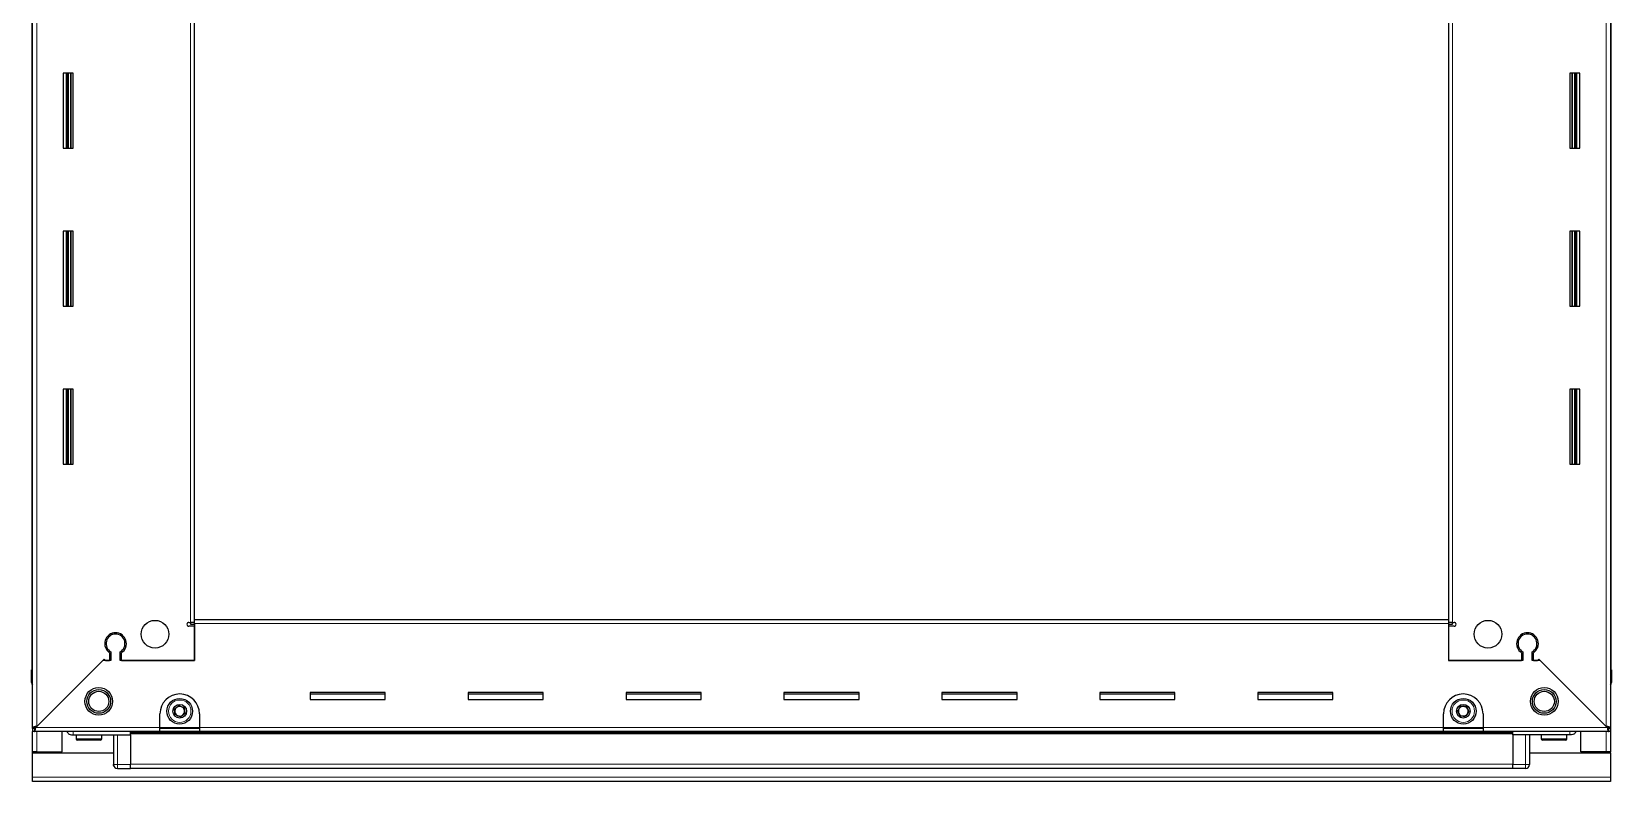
# Model space of a CAD drawing. Header units: millimetres. Extents: x 799 to 4645, y -1014 to 2134.
# Drawn here: x 3769 to 4569, y 994 to 1374 of the extents above; entities that cross this region are included whole.
import ezdxf

# ---------------------------------------------------------------- set-up
doc = ezdxf.new("R2010")
doc.units = ezdxf.units.MM

msp = doc.modelspace()

# ---------------------------------------------------------------- linework, layer by layer
at = {"color": 7, "linetype": 'Continuous', "lineweight": 25}
for p, q in [((3769.56, 1021.68), (3769.56, 1966.18)), ((4568.56, 1966.18), (4568.56, 1021.68)), ((3769.21, 1936.93), (3769.21, 1050.93)), ((4568.91, 1050.93), (4568.91, 1936.93)), ((3851.56, 1076.43), (3851.56, 1911.43)), ((4486.56, 1911.43), (4486.56, 1076.43)), ((3790.06, 1352.93), (3785.06, 1352.93)), ((3785.06, 1352.93), (3785.06, 1314.93)), ((3787.21, 1314.93), (3787.21, 1352.93)), ((3789, 1314.93), (3789, 1352.93)), ((3789.04, 1314.93), (3789.04, 1352.93)), ((3790.06, 1314.93), (3790.06, 1352.93)), ((4548.06, 1352.93), (4548.06, 1314.93)), ((4553.06, 1352.93), (4548.06, 1352.93)), ((4549.08, 1352.93), (4549.08, 1314.93)), ((4549.12, 1352.93), (4549.12, 1314.93)), ((4550.91, 1352.93), (4550.91, 1314.93)), ((4553.06, 1314.93), (4553.06, 1352.93)), ((3785.06, 1314.93), (3790.06, 1314.93)), ((4548.06, 1314.93), (4553.06, 1314.93)), ((3790.06, 1272.93), (3785.06, 1272.93)), ((3785.06, 1272.93), (3785.06, 1234.93)), ((3787.21, 1234.93), (3787.21, 1272.93)), ((3789, 1234.93), (3789, 1272.93)), ((3789.04, 1234.93), (3789.04, 1272.93)), ((3790.06, 1234.93), (3790.06, 1272.93)), ((4548.06, 1272.93), (4548.06, 1234.93)), ((4553.06, 1272.93), (4548.06, 1272.93)), ((4549.08, 1272.93), (4549.08, 1234.93)), ((4549.12, 1272.93), (4549.12, 1234.93)), ((4550.91, 1272.93), (4550.91, 1234.93)), ((4553.06, 1234.93), (4553.06, 1272.93)), ((3785.06, 1234.93), (3790.06, 1234.93)), ((4548.06, 1234.93), (4553.06, 1234.93)), ((3790.06, 1192.93), (3785.06, 1192.93)), ((3785.06, 1192.93), (3785.06, 1154.93)), ((3787.21, 1154.93), (3787.21, 1192.93)), ((3789, 1154.93), (3789, 1192.93)), ((3789.04, 1154.93), (3789.04, 1192.93)), ((3790.06, 1154.93), (3790.06, 1192.93)), ((4548.06, 1192.93), (4548.06, 1154.93)), ((4553.06, 1192.93), (4548.06, 1192.93)), ((4549.08, 1192.93), (4549.08, 1154.93)), ((4549.12, 1192.93), (4549.12, 1154.93)), ((4550.91, 1192.93), (4550.91, 1154.93)), ((4553.06, 1154.93), (4553.06, 1192.93)), ((3785.06, 1154.93), (3790.06, 1154.93)), ((4548.06, 1154.93), (4553.06, 1154.93)), ((3848.71, 1074.93), (3849.46, 1074.93)), ((3851.56, 1072.93), (3848.71, 1072.93)), ((3851.56, 1074.93), (3849.46, 1074.93)), ((3849.56, 1074.93), (3849.56, 1073.93)), ((3849.56, 1073.93), (3851.56, 1073.93)), ((3851.56, 1076.43), (4486.56, 1076.43)), ((3851.56, 1074.33), (3851.56, 1076.43)), ((3851.56, 1074.33), (3851.56, 1055.68)), ((3851.56, 1055.68), (3851.56, 1072.93)), ((4486.56, 1076.43), (4486.56, 1074.33)), ((4488.66, 1074.93), (4486.56, 1074.93)), ((4486.56, 1074.33), (4486.56, 1055.68)), ((4486.56, 1073.93), (4488.56, 1073.93)), ((4486.56, 1072.93), (4486.56, 1055.68)), ((4489.41, 1072.93), (4486.56, 1072.93)), ((4488.56, 1073.93), (4488.56, 1074.93)), ((4488.66, 1074.93), (4489.41, 1074.93)), ((3809.56, 1069.31), (3809.56, 1068.55)), ((4528.56, 1069.31), (4528.56, 1068.55)), ((3771.66, 1022.28), (3805.76, 1056.38)), ((3805.76, 1056.38), (3806.46, 1055.68)), ((3808.56, 1059.57), (3808.56, 1055.68)), ((3809.26, 1059.97), (3809.26, 1055.68)), ((3813.86, 1055.68), (3813.86, 1059.97)), ((3814.56, 1055.68), (3814.56, 1059.57)), ((4523.56, 1059.57), (4523.56, 1055.68)), ((4524.26, 1059.97), (4524.26, 1055.68)), ((4528.86, 1055.68), (4528.86, 1059.97)), ((4529.56, 1055.68), (4529.56, 1059.57)), ((4531.66, 1055.68), (4532.36, 1056.38)), ((4532.36, 1056.38), (4566.46, 1022.28)), ((3769.06, 1050.93), (3769.06, 1050.93)), ((3769.06, 1044.43), (3769.06, 1050.93)), ((3769.06, 1050.93), (3769.06, 1050.93)), ((3769.06, 1050.93), (3769.06, 1044.43)), ((3769.56, 1050.93), (3769.06, 1050.93)), ((3805.06, 1055.68), (3771.16, 1021.78)), ((3809.26, 1055.68), (3805.06, 1055.68)), ((3806.46, 1055.68), (3808.56, 1055.68)), ((3851.56, 1055.68), (3813.86, 1055.68)), ((3814.56, 1055.68), (3851.56, 1055.68)), ((4524.26, 1055.68), (4486.56, 1055.68)), ((4486.56, 1055.68), (4523.56, 1055.68)), ((4533.06, 1055.68), (4528.86, 1055.68)), ((4529.56, 1055.68), (4531.66, 1055.68)), ((4566.96, 1021.78), (4533.06, 1055.68)), ((4568.56, 1050.93), (4569.06, 1050.93)), ((4569.06, 1050.93), (4569.06, 1050.93)), ((4569.06, 1044.43), (4569.06, 1050.93)), ((4569.06, 1050.93), (4569.06, 1044.43)), ((3769.56, 1043.11), (3769.56, 1043.11)), ((3948.06, 1039.43), (3910.06, 1039.43)), ((3910.06, 1039.43), (3910.06, 1035.93)), ((3910.06, 1038.68), (3948.06, 1038.68)), ((3910.06, 1035.93), (3948.06, 1035.93)), ((3948.06, 1035.93), (3948.06, 1039.43)), ((4028.06, 1039.43), (3990.06, 1039.43)), ((3990.06, 1039.43), (3990.06, 1035.93)), ((3990.06, 1038.68), (4028.06, 1038.68)), ((3990.06, 1035.93), (4028.06, 1035.93)), ((4028.06, 1035.93), (4028.06, 1039.43)), ((4108.06, 1039.43), (4070.06, 1039.43)), ((4070.06, 1039.43), (4070.06, 1035.93)), ((4070.06, 1038.68), (4108.06, 1038.68)), ((4070.06, 1035.93), (4108.06, 1035.93)), ((4108.06, 1035.93), (4108.06, 1039.43)), ((4188.06, 1039.43), (4150.06, 1039.43)), ((4150.06, 1039.43), (4150.06, 1035.93)), ((4150.06, 1038.68), (4188.06, 1038.68)), ((4150.06, 1035.93), (4188.06, 1035.93)), ((4188.06, 1035.93), (4188.06, 1039.43)), ((4268.06, 1039.43), (4230.06, 1039.43)), ((4230.06, 1039.43), (4230.06, 1035.93)), ((4230.06, 1038.68), (4268.06, 1038.68)), ((4230.06, 1035.93), (4268.06, 1035.93)), ((4268.06, 1035.93), (4268.06, 1039.43)), ((4348.06, 1039.43), (4310.06, 1039.43)), ((4310.06, 1039.43), (4310.06, 1035.93)), ((4310.06, 1038.68), (4348.06, 1038.68)), ((4310.06, 1035.93), (4348.06, 1035.93)), ((4348.06, 1035.93), (4348.06, 1039.43)), ((4428.06, 1039.43), (4390.06, 1039.43)), ((4390.06, 1039.43), (4390.06, 1035.93)), ((4390.06, 1038.68), (4428.06, 1038.68)), ((4390.06, 1035.93), (4428.06, 1035.93)), ((4428.06, 1035.93), (4428.06, 1039.43)), ((3834.06, 1021.78), (3834.06, 1028.68)), ((3854.06, 1028.68), (3854.06, 1021.78)), ((4484.06, 1021.78), (4484.06, 1028.68)), ((4504.06, 1028.68), (4504.06, 1021.78)), ((3769.56, 1021.18), (3769.56, 1021.68)), ((3771.06, 1021.68), (3769.56, 1021.68)), ((3769.56, 1021.18), (3769.56, 1019.68)), ((3770.56, 1021.18), (3769.56, 1021.18)), ((3769.56, 1009.43), (3769.56, 1019.68)), ((3770.56, 1019.68), (3769.56, 1019.68)), ((3770.56, 1021.18), (3770.56, 1019.68)), ((3834.06, 1019.68), (3770.56, 1019.68)), ((3784.56, 1009.43), (3784.56, 1019.68)), ((3790.06, 1017.93), (3819.06, 1017.93)), ((3791.56, 1017.93), (3791.56, 1016.03)), ((3804.56, 1016.03), (3804.56, 1017.93)), ((3810.56, 1017.93), (3810.56, 1002.93)), ((4519.06, 1019.08), (3819.06, 1019.08)), ((3819.06, 1017.93), (3819.06, 1018.43)), ((3819.06, 1017.93), (3819.06, 1002.93)), ((3834.06, 1019.68), (3834.06, 1021.78)), ((3854.06, 1021.18), (3834.06, 1021.18)), ((3854.06, 1019.68), (3834.06, 1019.68)), ((3854.06, 1021.78), (3854.06, 1019.68)), ((4484.06, 1019.68), (3854.06, 1019.68)), ((4484.06, 1019.68), (4484.06, 1021.78)), ((4504.06, 1021.18), (4484.06, 1021.18)), ((4504.06, 1019.68), (4484.06, 1019.68)), ((4504.06, 1021.78), (4504.06, 1019.68)), ((4567.56, 1019.68), (4504.06, 1019.68)), ((4519.06, 1017.93), (4519.06, 1018.43)), ((4548.06, 1017.93), (4519.06, 1017.93)), ((4519.06, 1017.93), (4519.06, 1002.93)), ((4527.56, 1017.93), (4527.56, 1002.93)), ((4533.56, 1017.93), (4533.56, 1016.03)), ((4546.56, 1016.03), (4546.56, 1017.93)), ((4553.56, 1009.43), (4553.56, 1019.68)), ((4567.06, 1021.68), (4568.56, 1021.68)), ((4567.56, 1021.18), (4567.56, 1019.68)), ((4568.56, 1021.18), (4567.56, 1021.18)), ((4568.56, 1019.68), (4567.56, 1019.68)), ((4568.56, 1021.68), (4568.56, 1021.18)), ((4568.56, 1021.18), (4568.56, 1019.68)), ((4568.56, 1019.68), (4568.56, 1009.43)), ((3771.66, 1009.43), (3769.56, 1009.43)), ((3769.56, 1008.93), (3769.56, 1009.43)), ((3769.56, 996.53), (3769.56, 1008.93)), ((3769.56, 1008.93), (3810.56, 1008.93)), ((3771.06, 1008.93), (3771.06, 1009.43)), ((3771.66, 1009.43), (3784.56, 1009.43)), ((3796.13, 1015.23), (3792.36, 1015.23)), ((3803.76, 1015.23), (3796.13, 1015.23)), ((4527.56, 1008.93), (4568.56, 1008.93)), ((4541.35, 1015.23), (4534.36, 1015.23)), ((4545.76, 1015.23), (4541.35, 1015.23)), ((4566.46, 1009.43), (4553.56, 1009.43)), ((4568.56, 1009.43), (4566.46, 1009.43)), ((4567.06, 1008.93), (4567.06, 1009.43)), ((4568.56, 1008.93), (4568.56, 1009.43)), ((4568.56, 1008.93), (4568.56, 996.53)), ((3810.56, 1002.93), (3810.56, 1002.93)), ((3812.56, 1000.93), (3819.06, 1000.93)), ((3812.56, 1000.93), (3819.06, 1000.93)), ((3819.06, 1000.93), (3819.06, 1002.93)), ((3819.06, 1001.08), (4519.06, 1001.08)), ((3819.06, 1000.93), (3819.06, 1000.93)), ((4519.06, 1000.93), (4519.06, 1002.93)), ((4519.06, 1000.93), (4519.06, 1000.93)), ((4525.56, 1000.93), (4519.06, 1000.93)), ((4519.06, 1000.93), (4519.06, 1000.93)), ((4525.56, 1000.93), (4519.06, 1000.93)), ((4526.88, 1001.43), (4526.88, 1001.43)), ((3769.56, 994.43), (3769.56, 996.53)), ((4568.56, 994.43), (3769.56, 994.43)), ((4568.56, 996.53), (4568.56, 994.43))]:
    msp.add_line(p, q, dxfattribs=at)
at = {"color": 8, "linetype": 'Continuous', "lineweight": 18}
for p, q in [((3771.66, 1965.58), (3771.66, 1022.28)), ((4566.46, 1022.28), (4566.46, 1965.58)), ((3849.46, 1074.93), (3849.46, 1912.93)), ((4488.66, 1912.93), (4488.66, 1074.93)), ((3786.56, 1352.93), (3786.56, 1314.93)), ((3787.79, 1352.93), (3787.79, 1314.93)), ((4550.32, 1314.93), (4550.32, 1352.93)), ((4551.56, 1314.93), (4551.56, 1352.93)), ((3786.56, 1272.93), (3786.56, 1234.93)), ((3787.79, 1272.93), (3787.79, 1234.93)), ((4550.32, 1234.93), (4550.32, 1272.93)), ((4551.56, 1234.93), (4551.56, 1272.93)), ((3786.56, 1192.93), (3786.56, 1154.93)), ((3787.79, 1192.93), (3787.79, 1154.93)), ((4550.32, 1154.93), (4550.32, 1192.93)), ((4551.56, 1154.93), (4551.56, 1192.93)), ((4486.56, 1074.33), (3851.56, 1074.33)), ((3769.56, 1044.43), (3769.06, 1044.43)), ((4568.56, 1044.43), (4569.06, 1044.43)), ((3771.16, 1021.78), (3834.06, 1021.78)), ((3771.66, 1009.43), (3771.66, 1019.68)), ((3795.86, 1016.03), (3791.56, 1016.03)), ((3804.56, 1016.03), (3795.86, 1016.03)), ((3812.56, 1002.93), (3812.56, 1017.93)), ((3819.06, 1019.67), (4519.06, 1019.67)), ((3819.06, 1018.43), (4519.06, 1018.43)), ((3854.06, 1021.78), (3834.06, 1021.78)), ((3854.06, 1021.78), (4484.06, 1021.78)), ((4504.06, 1021.78), (4484.06, 1021.78)), ((4504.06, 1021.78), (4566.96, 1021.78)), ((4525.56, 1002.93), (4525.56, 1017.93)), ((4541.53, 1016.03), (4533.56, 1016.03)), ((4546.56, 1016.03), (4541.53, 1016.03)), ((4566.46, 1019.68), (4566.46, 1009.43)), ((3771.66, 1008.93), (3771.66, 1009.43)), ((4566.46, 1009.43), (4566.46, 1008.93)), ((3810.56, 1002.93), (3812.56, 1002.93)), ((3819.06, 1002.93), (3812.56, 1002.93)), ((3812.56, 1000.93), (3812.56, 1002.93)), ((3819.06, 1003.08), (4519.06, 1003.08)), ((4519.06, 1002.93), (4525.56, 1002.93)), ((4527.56, 1002.93), (4525.56, 1002.93)), ((4525.56, 1000.93), (4525.56, 1002.93)), ((4568.56, 996.53), (3769.56, 996.53))]:
    msp.add_line(p, q, dxfattribs=at)
at = {"color": 7, "linetype": 'Continuous', "lineweight": 25, "flags": 128}
msp.add_lwpolyline([(3810.7, 1002.18), (3810.6, 1002.54), (3810.56, 1002.93)], dxfattribs=at)
at = {"color": 7, "linetype": 'Continuous', "lineweight": 25}
for centre, radius in [((3831.56, 1068.93), 7), ((4506.56, 1068.93), 7), ((3803.06, 1034.93), 7), ((3803.06, 1034.93), 6.03), ((3803.06, 1034.93), 5.1), ((4535.06, 1034.93), 7), ((4535.06, 1034.93), 6.02), ((4535.06, 1034.93), 5.1), ((3844.06, 1029.93), 6.5), ((3844.06, 1029.93), 3.46), ((4494.06, 1029.93), 6.5), ((4494.06, 1029.93), 3.46)]:
    msp.add_circle(centre, radius, dxfattribs=at)
at = {"color": 8, "linetype": 'Continuous', "lineweight": 18}
for centre in [(3844.06, 1029.93), (4494.06, 1029.93)]:
    msp.add_circle(centre, 5.7, dxfattribs=at)
at = {"color": 7, "linetype": 'Continuous', "lineweight": 25}
for centre, radius, start, end in [((3848.71, 1073.93), 1, 90, 270), ((4489.41, 1073.93), 1, 270, 90), ((3811.56, 1064.18), 5.5, 303.05573, 236.94427), ((3811.56, 1064.18), 4.8, 298.63099, 241.36901), ((4526.56, 1064.18), 5.5, 303.05573, 236.94427), ((4526.56, 1064.18), 4.8, 298.63099, 241.36901), ((3771.06, 1044.43), 2, 180, 221.40962), ((4567.06, 1044.43), 2, 318.59038, 0), ((3844.06, 1028.68), 10, 90, 180), ((3844.06, 1029.93), 2.5, 67.47401, 127.47401), ((3844.06, 1028.68), 10, 0, 90), ((3844.06, 1029.93), 2.5, 7.47401, 67.47401), ((4494.06, 1028.68), 10, 90, 180), ((4494.06, 1029.93), 2.5, 87.04236, 147.04236), ((4494.06, 1028.68), 10, 0, 90), ((4494.06, 1029.93), 2.5, 27.04236, 87.04236), ((3844.06, 1029.93), 2.5, 127.47401, 187.47401), ((3844.06, 1029.93), 2.5, 187.47401, 247.47401), ((3844.06, 1029.93), 2.5, 247.47401, 307.47401), ((3844.06, 1029.93), 2.5, 307.47401, 7.47401), ((4494.06, 1029.93), 2.5, 147.04236, 207.04236), ((4494.06, 1029.93), 2.5, 207.04236, 267.04236), ((4494.06, 1029.93), 2.5, 267.04236, 327.04236), ((4494.06, 1029.93), 2.5, 327.04236, 27.04236), ((3792.36, 1016.03), 0.8, 180, 270), ((3803.76, 1016.03), 0.8, 270, 0), ((3810.36, 1017.73), 0.2, 0, 90), ((4527.76, 1017.73), 0.2, 90, 180), ((4534.36, 1016.03), 0.8, 180, 270), ((4545.76, 1016.03), 0.8, 270, 360), ((3812.56, 1002.93), 2, 180, 270), ((4525.56, 1002.93), 2, 270, 0)]:
    msp.add_arc(centre, radius, start, end, dxfattribs=at)
for points, knots in [([(3841.39, 1031.04), (3841.49, 1031.12), (3841.97, 1031.48), (3842.76, 1032.09), (3843.41, 1032.59), (3843.68, 1032.8)], [0, 0, 0, 0, 0.133125, 0.637099, 1, 1, 1, 1]), ([(3843.68, 1032.8), (3844.16, 1032.6), (3845.05, 1032.23), (3845.94, 1031.86), (3846.35, 1031.69)], [0, 0, 0, 0, 0.534686, 1, 1, 1, 1]), ([(4491.18, 1030.08), (4491.46, 1030.52), (4491.98, 1031.33), (4492.5, 1032.13), (4492.75, 1032.51)], [0, 0, 0, 0, 0.534686, 1, 1, 1, 1]), ([(4492.75, 1032.51), (4492.87, 1032.5), (4493.47, 1032.47), (4494.46, 1032.42), (4495.28, 1032.37), (4495.63, 1032.36)], [0, 0, 0, 0, 0.133125, 0.637099, 1, 1, 1, 1]), ([(4495.63, 1032.36), (4495.86, 1031.9), (4496.3, 1031.04), (4496.74, 1030.18), (4496.94, 1029.79)], [0, 0, 0, 0, 0.534686, 1, 1, 1, 1]), ([(3841.77, 1028.18), (3841.7, 1028.69), (3841.57, 1029.65), (3841.45, 1030.6), (3841.39, 1031.04)], [0, 0, 0, 0, 0.534686, 1, 1, 1, 1]), ([(3844.43, 1027.07), (3843.96, 1027.27), (3843.07, 1027.64), (3842.18, 1028.01), (3841.77, 1028.18)], [0, 0, 0, 0, 0.534686, 1, 1, 1, 1]), ([(3846.72, 1028.83), (3846.45, 1028.62), (3845.8, 1028.12), (3845.01, 1027.51), (3844.53, 1027.15), (3844.43, 1027.07)], [0, 0, 0, 0, 0.3629006, 0.8668753, 1, 1, 1, 1]), ([(3846.35, 1031.69), (3846.42, 1031.18), (3846.54, 1030.22), (3846.67, 1029.27), (3846.72, 1028.83)], [0, 0, 0, 0, 0.534686, 1, 1, 1, 1]), ([(4492.49, 1027.51), (4492.25, 1027.97), (4491.81, 1028.83), (4491.38, 1029.69), (4491.18, 1030.08)], [0, 0, 0, 0, 0.534686, 1, 1, 1, 1]), ([(4495.37, 1027.36), (4495.03, 1027.38), (4494.2, 1027.42), (4493.21, 1027.47), (4492.61, 1027.51), (4492.49, 1027.51)], [0, 0, 0, 0, 0.362901, 0.866875, 1, 1, 1, 1]), ([(4496.94, 1029.79), (4496.66, 1029.35), (4496.14, 1028.54), (4495.61, 1027.74), (4495.37, 1027.36)], [0, 0, 0, 0, 0.534686, 1, 1, 1, 1]), ([(3771.66, 1022.28), (3771.41, 1022.24), (3770.91, 1022.15), (3770.27, 1022.01), (3769.81, 1021.88), (3769.58, 1021.77), (3769.57, 1021.71), (3769.56, 1021.68)], [0, 0, 0, 0, 0.2302553, 0.4485219, 0.6667858, 0.8850496, 1, 1, 1, 1]), ([(3770.56, 1019.68), (3770.6, 1019.71), (3770.69, 1019.76), (3770.83, 1020.16), (3770.96, 1020.71), (3771.07, 1021.29), (3771.14, 1021.66), (3771.16, 1021.78)], [0, 0, 0, 0, 0.230255, 0.448522, 0.666786, 0.88505, 1, 1, 1, 1]), ([(3786.84, 1019.68), (3786.96, 1019.48), (3787.35, 1018.83), (3788.5, 1018.13), (3789.54, 1018), (3790.06, 1017.93)], [0, 0, 0, 0, 0.18225, 0.591125, 1, 1, 1, 1]), ([(3819.06, 1017.93), (3819.06, 1017.97), (3819.06, 1018.05), (3819.06, 1018.67), (3819.06, 1019.23), (3819.06, 1019.6), (3819.06, 1019.61)], [0, 0, 0, 0, 0.330266, 0.660532, 0.990799, 1, 1, 1, 1]), ([(4519.06, 1017.93), (4519.06, 1017.97), (4519.06, 1018.05), (4519.06, 1018.66), (4519.06, 1019.25), (4519.06, 1019.65), (4519.06, 1019.68)], [0, 0, 0, 0, 0.3229095, 0.6458191, 0.9687286, 1, 1, 1, 1]), ([(4551.27, 1019.68), (4551.15, 1019.48), (4550.77, 1018.83), (4549.61, 1018.13), (4548.58, 1018), (4548.06, 1017.93)], [0, 0, 0, 0, 0.1822499, 0.5911249, 1, 1, 1, 1]), ([(4568.56, 1021.68), (4568.53, 1021.73), (4568.48, 1021.82), (4568.09, 1021.95), (4567.53, 1022.08), (4566.95, 1022.19), (4566.58, 1022.26), (4566.46, 1022.28)], [0, 0, 0, 0, 0.230255, 0.448522, 0.666786, 0.88505, 1, 1, 1, 1]), ([(4566.96, 1021.78), (4567, 1021.53), (4567.09, 1021.04), (4567.23, 1020.4), (4567.36, 1019.93), (4567.47, 1019.71), (4567.54, 1019.69), (4567.56, 1019.68)], [0, 0, 0, 0, 0.230255, 0.448522, 0.666786, 0.88505, 1, 1, 1, 1])]:
    msp.add_open_spline(points, degree=3, knots=knots, dxfattribs=at)
for points in [[(3770.56, 1021.18), (3770.61, 1021.19), (3770.71, 1021.21), (3770.86, 1021.35), (3771.01, 1021.55), (3771.11, 1021.71), (3771.16, 1021.78)], [(3771.66, 1022.28), (3771.58, 1022.23), (3771.42, 1022.13), (3771.22, 1021.98), (3771.09, 1021.83), (3771.07, 1021.73), (3771.06, 1021.68)], [(4567.06, 1021.68), (4567.05, 1021.73), (4567.03, 1021.83), (4566.89, 1021.98), (4566.69, 1022.13), (4566.54, 1022.23), (4566.46, 1022.28)], [(4566.96, 1021.78), (4567.01, 1021.71), (4567.11, 1021.55), (4567.26, 1021.35), (4567.41, 1021.21), (4567.51, 1021.19), (4567.56, 1021.18)]]:
    msp.add_open_spline(points, degree=3, dxfattribs=at)
at = {"color": 8, "linetype": 'Continuous', "lineweight": 18}
for points in [[(3790.06, 1017.93), (3790.06, 1017.98), (3790.06, 1018.05), (3790.06, 1018.49), (3790.06, 1018.94), (3790.06, 1019.36), (3790.06, 1019.63), (3790.06, 1019.68)], [(4548.06, 1017.93), (4548.06, 1017.98), (4548.06, 1018.05), (4548.06, 1018.49), (4548.06, 1018.94), (4548.06, 1019.36), (4548.06, 1019.63), (4548.06, 1019.68)]]:
    msp.add_open_spline(points, degree=3, knots=[0, 0, 0, 0, 0.359753, 0.553414, 0.751185, 0.948956, 1, 1, 1, 1], dxfattribs=at)

doc.saveas('drawing.dxf')
